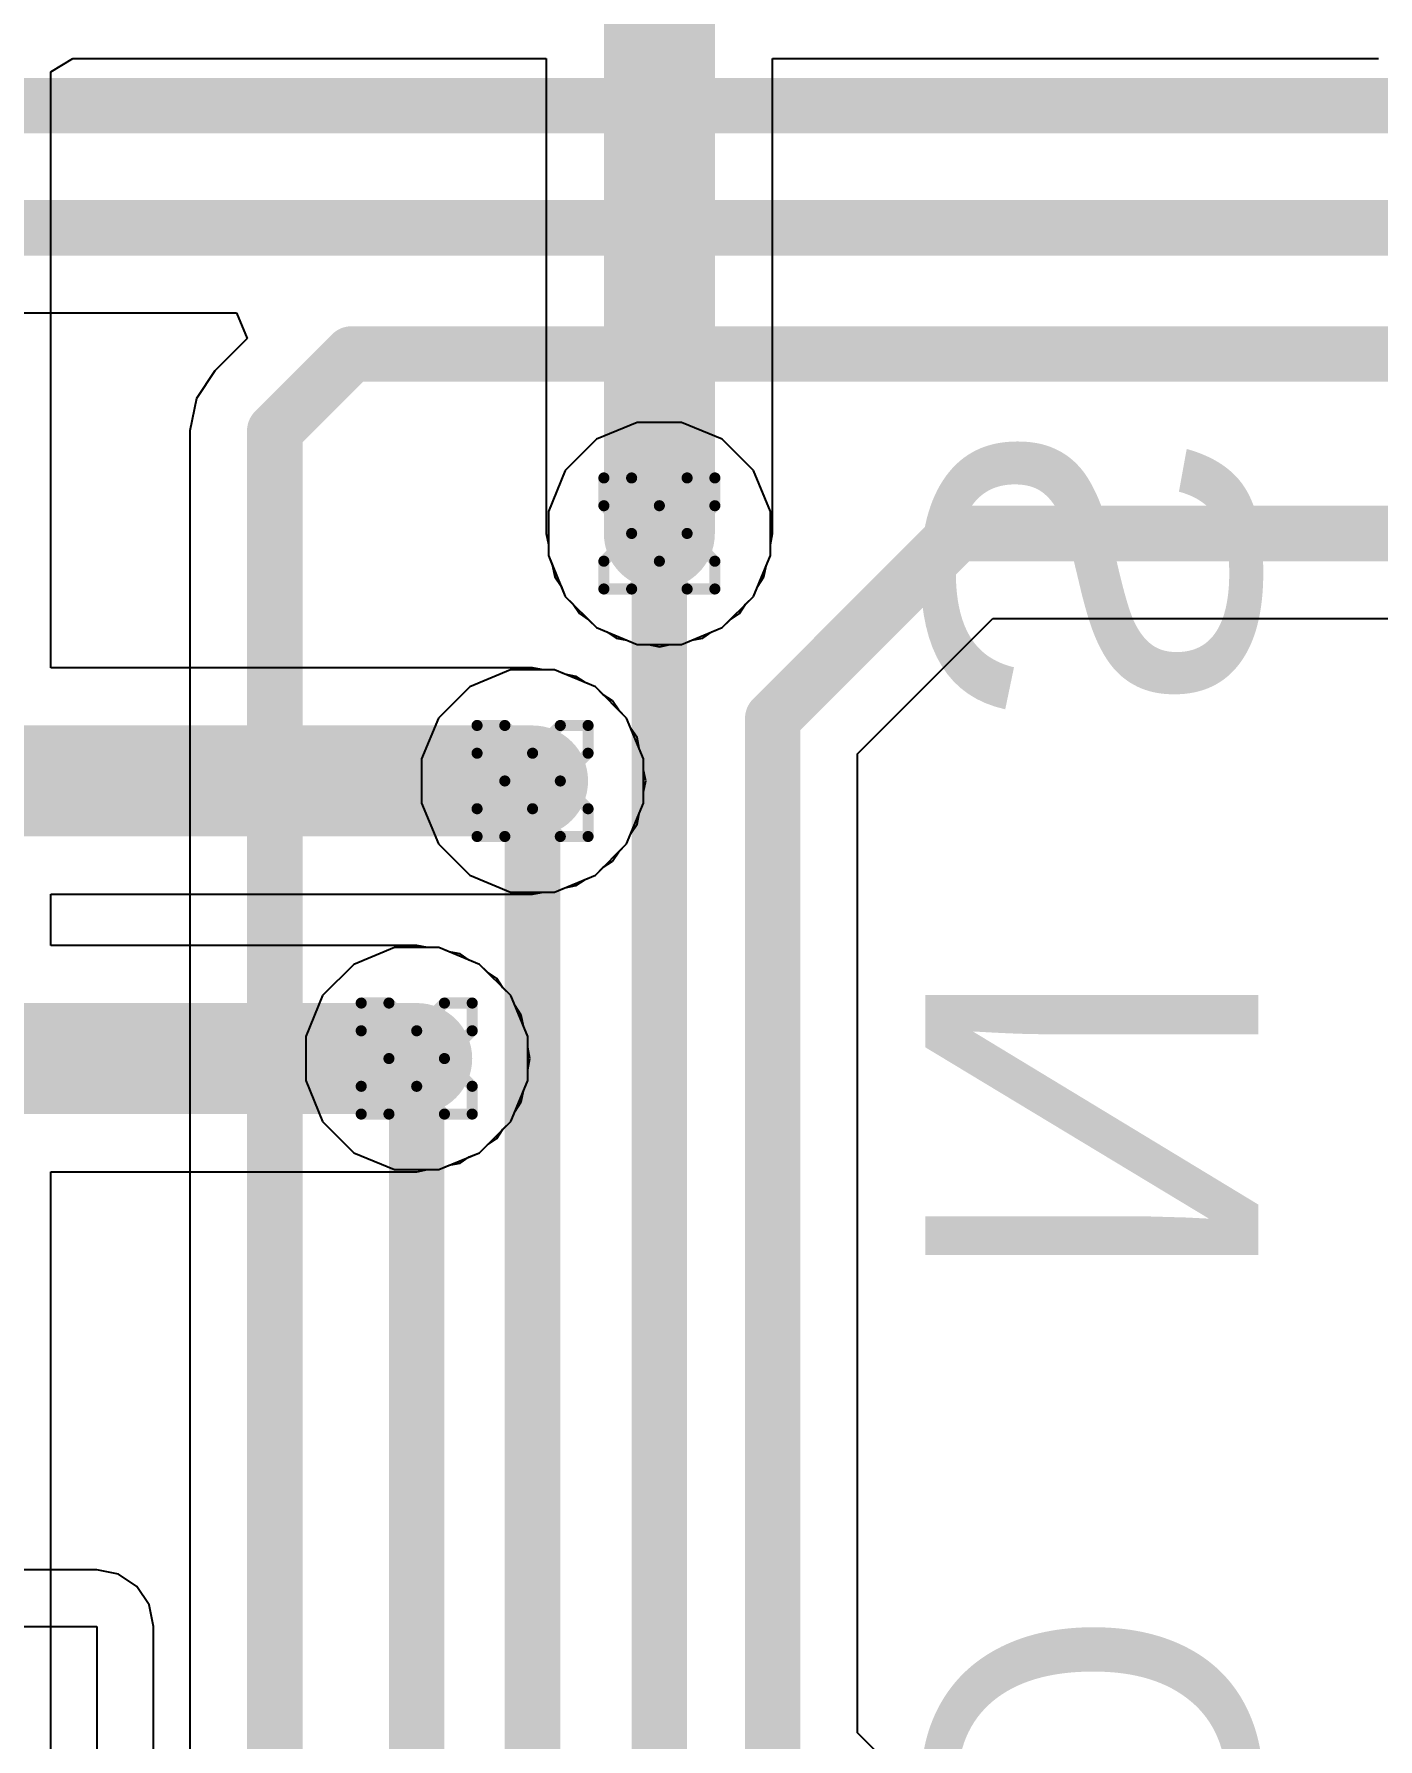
# Model space of a CAD drawing. Header units: inches. Extents: x -13 to 356, y -4 to 120.
# Drawn here: x 14.16 to 20.31, y 28.14 to 35.94 of the extents above; entities that cross this region are included whole.
import ezdxf

# ---------------------------------------------------------------- set-up
doc = ezdxf.new("R2010")
doc.units = ezdxf.units.IN
for name, color, linetype in [('Bottom Layer', 5, 'Continuous'), ('Bottom Overlay', 54, 'Continuous'), ('Drill Drawing', 1, 'Continuous'), ('GND', 16, 'Continuous'), ('POWER', 76, 'Continuous'), ('Top Layer', 1, 'Continuous'), ('Via Holes', 16, 'Continuous')]:
    doc.layers.add(name, color=color, linetype=linetype)
doc.styles.add('Arial', font='', dxfattribs={"height": 0.2})
doc.styles.get('Arial').set_extended_font_data('Arial')

msp = doc.modelspace()

# ---------------------------------------------------------------- hatches: boundary and pattern name
at = {"layer": 'Bottom Layer'}
h = msp.add_hatch(color=5, dxfattribs=at)
edge = h.paths.add_edge_path()
edge.add_arc((17.018, 33.6595), 0.254, 0, 360)
h = msp.add_hatch(color=5, dxfattribs=at)
edge = h.paths.add_edge_path()
edge.add_arc((16.4376, 32.527), 0.254, 0, 360)
h = msp.add_hatch(color=5, dxfattribs=at)
edge = h.paths.add_edge_path()
edge.add_arc((15.9072, 31.257), 0.254, 0, 360)
at = {"layer": 'GND'}
h = msp.add_hatch(color=16, dxfattribs=at)
edge = h.paths.add_edge_path()
edge.add_arc((17.018, 33.6595), 0.254, 0, 360)
h = msp.add_hatch(color=16, dxfattribs=at)
edge = h.paths.add_edge_path()
edge.add_arc((16.4376, 32.527), 0.254, 0, 360)
h = msp.add_hatch(color=16, dxfattribs=at)
edge = h.paths.add_edge_path()
edge.add_arc((15.9072, 31.257), 0.254, 0, 360)
at = {"layer": 'POWER'}
h = msp.add_hatch(color=76, dxfattribs=at)
edge = h.paths.add_edge_path()
edge.add_arc((17.018, 33.6595), 0.254, 0, 360)
h = msp.add_hatch(color=76, dxfattribs=at)
edge = h.paths.add_edge_path()
edge.add_arc((16.4376, 32.527), 0.254, 0, 360)
h = msp.add_hatch(color=76, dxfattribs=at)
edge = h.paths.add_edge_path()
edge.add_arc((15.9072, 31.257), 0.254, 0, 360)
at = {"layer": 'Top Layer'}
h = msp.add_hatch(color=1, dxfattribs=at)
edge = h.paths.add_edge_path()
edge.add_arc((17.018, 33.6595), 0.254, 0, 360)
h = msp.add_hatch(color=1, dxfattribs=at)
edge = h.paths.add_edge_path()
edge.add_arc((16.4376, 32.527), 0.254, 0, 360)
h = msp.add_hatch(color=1, dxfattribs=at)
edge = h.paths.add_edge_path()
edge.add_arc((15.9072, 31.257), 0.254, 0, 360)
at = {"layer": 'Via Holes'}
h = msp.add_hatch(color=7, dxfattribs=at)
edge = h.paths.add_edge_path()
edge.add_arc((17.018, 33.6595), 0.127, 0, 360)
h = msp.add_hatch(color=7, dxfattribs=at)
edge = h.paths.add_edge_path()
edge.add_arc((16.4376, 32.527), 0.127, 0, 360)
h = msp.add_hatch(color=7, dxfattribs=at)
edge = h.paths.add_edge_path()
edge.add_arc((15.9072, 31.257), 0.127, 0, 360)

# ---------------------------------------------------------------- linework, layer by layer
at = {"layer": 'Bottom Layer'}
for p, q in [((12.7105, 34.6695), (15.083, 34.6695)), ((15.083, 34.6695), (15.1316, 34.5521)), ((15.1316, 34.5521), (14.9828, 34.4033)), ((14.9828, 34.4033), (14.8986, 34.2773)), ((14.8986, 34.2773), (14.869, 34.1286)), ((14.869, 34.1286), (14.869, 27.7034)), ((17.9254, 32.6518), (18.5446, 33.271)), ((18.5446, 33.271), (23.038, 33.271)), ((17.9254, 28.1712), (17.9254, 32.6518)), ((18.3462, 27.7504), (17.9254, 28.1712))]:
    msp.add_line(p, q, dxfattribs=at)
at = {"layer": 'Bottom Layer', "const_width": 0.254}
for points in [[(11.2074, 35.6171), (22.098, 35.6171)], [(12.5496, 35.0579), (20.8367, 35.0579)], [(15.2575, 34.1286), (15.6096, 34.4808)], [(15.6096, 34.4808), (27.9817, 34.4808)], [(15.2575, 27.7034), (15.2575, 34.1286)], [(17.018, 27.8826), (17.018, 33.6595)], [(17.5369, 32.8127), (18.3837, 33.6595)], [(18.3837, 33.6595), (23.368, 33.6595)], [(17.5369, 28.0103), (17.5369, 32.8127)], [(16.4376, 27.8165), (16.4376, 32.527)], [(15.9072, 27.7002), (15.9072, 31.257)]]:
    msp.add_lwpolyline(points, dxfattribs=at)
at = {"layer": 'Bottom Layer', "const_width": 0.127}
for points in [[(15.5461, 34.4808, 1), (15.6731, 34.4808, 1)], [(15.5461, 34.4808, 1), (15.6731, 34.4808, 1)], [(15.194, 34.1286, 1), (15.321, 34.1286, 1)], [(15.194, 34.1286, 1), (15.321, 34.1286, 1)], [(16.9545, 33.6595, 1), (17.0815, 33.6595, 1)], [(18.3202, 33.6595, 1), (18.4472, 33.6595, 1)], [(18.3202, 33.6595, 1), (18.4472, 33.6595, 1)], [(17.4734, 32.8127, 1), (17.6004, 32.8127, 1)], [(17.4734, 32.8127, 1), (17.6004, 32.8127, 1)], [(16.3741, 32.527, 1), (16.5011, 32.527, 1)], [(15.8437, 31.257, 1), (15.9707, 31.257, 1)]]:
    msp.add_lwpolyline(points, format="xyb", close=True, dxfattribs=at)
at = {"layer": 'Drill Drawing', "const_width": 0.0508}
for points in [[(16.764, 33.7865), (16.764, 33.9135)], [(16.764, 33.9135), (16.891, 33.9135)], [(16.891, 33.9135), (17.018, 33.7865)], [(17.018, 33.7865), (17.145, 33.9135)], [(17.145, 33.9135), (17.272, 33.9135)], [(17.272, 33.7865), (17.272, 33.9135)], [(16.764, 33.7865), (16.891, 33.6595)], [(17.145, 33.6595), (17.272, 33.7865)], [(16.764, 33.5325), (16.891, 33.6595)], [(17.145, 33.6595), (17.272, 33.5325)], [(16.764, 33.4055), (16.764, 33.5325)], [(16.891, 33.4055), (17.018, 33.5325)], [(17.018, 33.5325), (17.145, 33.4055)], [(17.272, 33.4055), (17.272, 33.5325)], [(16.764, 33.4055), (16.891, 33.4055)], [(17.145, 33.4055), (17.272, 33.4055)], [(16.1836, 32.654), (16.1836, 32.781)], [(16.1836, 32.781), (16.3106, 32.781)], [(16.3106, 32.781), (16.4376, 32.654)], [(16.4376, 32.654), (16.5646, 32.781)], [(16.5646, 32.781), (16.6916, 32.781)], [(16.6916, 32.654), (16.6916, 32.781)], [(16.1836, 32.654), (16.3106, 32.527)], [(16.5646, 32.527), (16.6916, 32.654)], [(16.1836, 32.4), (16.3106, 32.527)], [(16.5646, 32.527), (16.6916, 32.4)], [(16.1836, 32.273), (16.1836, 32.4)], [(16.3106, 32.273), (16.4376, 32.4)], [(16.4376, 32.4), (16.5646, 32.273)], [(16.6916, 32.273), (16.6916, 32.4)], [(16.1836, 32.273), (16.3106, 32.273)], [(16.5646, 32.273), (16.6916, 32.273)], [(15.6532, 31.384), (15.6532, 31.511)], [(15.6532, 31.511), (15.7802, 31.511)], [(15.7802, 31.511), (15.9072, 31.384)], [(15.9072, 31.384), (16.0342, 31.511)], [(16.0342, 31.511), (16.1612, 31.511)], [(16.1612, 31.384), (16.1612, 31.511)], [(15.6532, 31.384), (15.7802, 31.257)], [(16.0342, 31.257), (16.1612, 31.384)], [(15.6532, 31.13), (15.7802, 31.257)], [(16.0342, 31.257), (16.1612, 31.13)], [(15.6532, 31.003), (15.6532, 31.13)], [(15.7802, 31.003), (15.9072, 31.13)], [(15.9072, 31.13), (16.0342, 31.003)], [(16.1612, 31.003), (16.1612, 31.13)], [(15.6532, 31.003), (15.7802, 31.003)], [(16.0342, 31.003), (16.1612, 31.003)]]:
    msp.add_lwpolyline(points, dxfattribs=at)
at = {"layer": 'Drill Drawing', "const_width": 0.0254}
for points in [[(16.7513, 33.9135, 1), (16.7767, 33.9135, 1)], [(16.7513, 33.9135, 1), (16.7767, 33.9135, 1)], [(16.8783, 33.9135, 1), (16.9037, 33.9135, 1)], [(16.8783, 33.9135, 1), (16.9037, 33.9135, 1)], [(17.1323, 33.9135, 1), (17.1577, 33.9135, 1)], [(17.1323, 33.9135, 1), (17.1577, 33.9135, 1)], [(17.2593, 33.9135, 1), (17.2847, 33.9135, 1)], [(17.2593, 33.9135, 1), (17.2847, 33.9135, 1)], [(16.7513, 33.7865, 1), (16.7767, 33.7865, 1)], [(16.7513, 33.7865, 1), (16.7767, 33.7865, 1)], [(17.0053, 33.7865, 1), (17.0307, 33.7865, 1)], [(17.0053, 33.7865, 1), (17.0307, 33.7865, 1)], [(17.2593, 33.7865, 1), (17.2847, 33.7865, 1)], [(17.2593, 33.7865, 1), (17.2847, 33.7865, 1)], [(16.8783, 33.6595, 1), (16.9037, 33.6595, 1)], [(16.8783, 33.6595, 1), (16.9037, 33.6595, 1)], [(17.1323, 33.6595, 1), (17.1577, 33.6595, 1)], [(17.1323, 33.6595, 1), (17.1577, 33.6595, 1)], [(16.7513, 33.5325, 1), (16.7767, 33.5325, 1)], [(16.7513, 33.5325, 1), (16.7767, 33.5325, 1)], [(17.0053, 33.5325, 1), (17.0307, 33.5325, 1)], [(17.0053, 33.5325, 1), (17.0307, 33.5325, 1)], [(17.2593, 33.5325, 1), (17.2847, 33.5325, 1)], [(17.2593, 33.5325, 1), (17.2847, 33.5325, 1)], [(16.7513, 33.4055, 1), (16.7767, 33.4055, 1)], [(16.7513, 33.4055, 1), (16.7767, 33.4055, 1)], [(16.8783, 33.4055, 1), (16.9037, 33.4055, 1)], [(16.8783, 33.4055, 1), (16.9037, 33.4055, 1)], [(17.1323, 33.4055, 1), (17.1577, 33.4055, 1)], [(17.1323, 33.4055, 1), (17.1577, 33.4055, 1)], [(17.2593, 33.4055, 1), (17.2847, 33.4055, 1)], [(17.2593, 33.4055, 1), (17.2847, 33.4055, 1)], [(16.1709, 32.781, 1), (16.1963, 32.781, 1)], [(16.1709, 32.781, 1), (16.1963, 32.781, 1)], [(16.2979, 32.781, 1), (16.3233, 32.781, 1)], [(16.2979, 32.781, 1), (16.3233, 32.781, 1)], [(16.5519, 32.781, 1), (16.5773, 32.781, 1)], [(16.5519, 32.781, 1), (16.5773, 32.781, 1)], [(16.6789, 32.781, 1), (16.7043, 32.781, 1)], [(16.6789, 32.781, 1), (16.7043, 32.781, 1)], [(16.1709, 32.654, 1), (16.1963, 32.654, 1)], [(16.1709, 32.654, 1), (16.1963, 32.654, 1)], [(16.4249, 32.654, 1), (16.4503, 32.654, 1)], [(16.4249, 32.654, 1), (16.4503, 32.654, 1)], [(16.6789, 32.654, 1), (16.7043, 32.654, 1)], [(16.6789, 32.654, 1), (16.7043, 32.654, 1)], [(16.2979, 32.527, 1), (16.3233, 32.527, 1)], [(16.2979, 32.527, 1), (16.3233, 32.527, 1)], [(16.5519, 32.527, 1), (16.5773, 32.527, 1)], [(16.5519, 32.527, 1), (16.5773, 32.527, 1)], [(16.1709, 32.4, 1), (16.1963, 32.4, 1)], [(16.1709, 32.4, 1), (16.1963, 32.4, 1)], [(16.4249, 32.4, 1), (16.4503, 32.4, 1)], [(16.4249, 32.4, 1), (16.4503, 32.4, 1)], [(16.6789, 32.4, 1), (16.7043, 32.4, 1)], [(16.6789, 32.4, 1), (16.7043, 32.4, 1)], [(16.1709, 32.273, 1), (16.1963, 32.273, 1)], [(16.1709, 32.273, 1), (16.1963, 32.273, 1)], [(16.2979, 32.273, 1), (16.3233, 32.273, 1)], [(16.2979, 32.273, 1), (16.3233, 32.273, 1)], [(16.5519, 32.273, 1), (16.5773, 32.273, 1)], [(16.5519, 32.273, 1), (16.5773, 32.273, 1)], [(16.6789, 32.273, 1), (16.7043, 32.273, 1)], [(16.6789, 32.273, 1), (16.7043, 32.273, 1)], [(15.6405, 31.511, 1), (15.6659, 31.511, 1)], [(15.6405, 31.511, 1), (15.6659, 31.511, 1)], [(15.7675, 31.511, 1), (15.7929, 31.511, 1)], [(15.7675, 31.511, 1), (15.7929, 31.511, 1)], [(16.0215, 31.511, 1), (16.0469, 31.511, 1)], [(16.0215, 31.511, 1), (16.0469, 31.511, 1)], [(16.1485, 31.511, 1), (16.1739, 31.511, 1)], [(16.1485, 31.511, 1), (16.1739, 31.511, 1)], [(15.6405, 31.384, 1), (15.6659, 31.384, 1)], [(15.6405, 31.384, 1), (15.6659, 31.384, 1)], [(15.8945, 31.384, 1), (15.9199, 31.384, 1)], [(15.8945, 31.384, 1), (15.9199, 31.384, 1)], [(16.1485, 31.384, 1), (16.1739, 31.384, 1)], [(16.1485, 31.384, 1), (16.1739, 31.384, 1)], [(15.7675, 31.257, 1), (15.7929, 31.257, 1)], [(15.7675, 31.257, 1), (15.7929, 31.257, 1)], [(16.0215, 31.257, 1), (16.0469, 31.257, 1)], [(16.0215, 31.257, 1), (16.0469, 31.257, 1)], [(15.6405, 31.13, 1), (15.6659, 31.13, 1)], [(15.6405, 31.13, 1), (15.6659, 31.13, 1)], [(15.8945, 31.13, 1), (15.9199, 31.13, 1)], [(15.8945, 31.13, 1), (15.9199, 31.13, 1)], [(16.1485, 31.13, 1), (16.1739, 31.13, 1)], [(16.1485, 31.13, 1), (16.1739, 31.13, 1)], [(15.6405, 31.003, 1), (15.6659, 31.003, 1)], [(15.6405, 31.003, 1), (15.6659, 31.003, 1)], [(15.7675, 31.003, 1), (15.7929, 31.003, 1)], [(15.7675, 31.003, 1), (15.7929, 31.003, 1)], [(16.0215, 31.003, 1), (16.0469, 31.003, 1)], [(16.0215, 31.003, 1), (16.0469, 31.003, 1)], [(16.1485, 31.003, 1), (16.1739, 31.003, 1)], [(16.1485, 31.003, 1), (16.1739, 31.003, 1)]]:
    msp.add_lwpolyline(points, format="xyb", close=True, dxfattribs=at)
at = {"layer": 'GND'}
for p, q in [((16.917, 34.1675), (16.7302, 34.0902)), ((17.119, 34.1675), (16.917, 34.1675)), ((17.3058, 34.0902), (17.119, 34.1675)), ((16.7302, 34.0902), (16.5873, 33.9472)), ((17.4487, 33.9472), (17.3058, 34.0902)), ((16.5873, 33.9472), (16.51, 33.7605)), ((17.526, 33.7605), (17.4487, 33.9472)), ((16.51, 33.7605), (16.51, 33.5584)), ((17.526, 33.5584), (17.526, 33.7605)), ((16.51, 33.5584), (16.5873, 33.3717)), ((17.4487, 33.3717), (17.526, 33.5584)), ((16.5873, 33.3717), (16.7302, 33.2288)), ((17.3058, 33.2288), (17.4487, 33.3717)), ((16.7302, 33.2288), (16.917, 33.1515)), ((17.119, 33.1515), (17.3058, 33.2288)), ((16.917, 33.1515), (17.119, 33.1515)), ((16.3365, 33.035), (16.1498, 32.9577)), ((16.5386, 33.035), (16.3365, 33.035)), ((16.7253, 32.9577), (16.5386, 33.035)), ((16.1498, 32.9577), (16.0069, 32.8148)), ((16.8682, 32.8148), (16.7253, 32.9577)), ((16.0069, 32.8148), (15.9296, 32.628)), ((16.9456, 32.628), (16.8682, 32.8148)), ((15.9296, 32.628), (15.9296, 32.426)), ((16.9456, 32.426), (16.9456, 32.628)), ((15.9296, 32.426), (16.0069, 32.2392)), ((16.8682, 32.2392), (16.9456, 32.426)), ((16.0069, 32.2392), (16.1498, 32.0963)), ((16.7253, 32.0963), (16.8682, 32.2392)), ((16.1498, 32.0963), (16.3365, 32.019)), ((16.5386, 32.019), (16.7253, 32.0963)), ((16.3365, 32.019), (16.5386, 32.019)), ((15.8062, 31.765), (15.6195, 31.6877)), ((16.0083, 31.765), (15.8062, 31.765)), ((16.195, 31.6877), (16.0083, 31.765)), ((15.6195, 31.6877), (15.4766, 31.5448)), ((16.3379, 31.5448), (16.195, 31.6877)), ((15.4766, 31.5448), (15.3992, 31.358)), ((16.4152, 31.358), (16.3379, 31.5448)), ((15.3992, 31.358), (15.3992, 31.156)), ((16.4152, 31.156), (16.4152, 31.358)), ((15.3992, 31.156), (15.4766, 30.9692)), ((16.3379, 30.9692), (16.4152, 31.156)), ((15.4766, 30.9692), (15.6195, 30.8263)), ((16.195, 30.8263), (16.3379, 30.9692)), ((15.6195, 30.8263), (15.8062, 30.749)), ((16.0083, 30.749), (16.195, 30.8263)), ((15.8062, 30.749), (16.0083, 30.749))]:
    msp.add_line(p, q, dxfattribs=at)
at = {"layer": 'POWER'}
for p, q in [((16.917, 34.1675), (16.7302, 34.0902)), ((17.119, 34.1675), (16.917, 34.1675)), ((17.3058, 34.0902), (17.119, 34.1675)), ((16.7302, 34.0902), (16.5873, 33.9472)), ((17.4487, 33.9472), (17.3058, 34.0902)), ((16.5873, 33.9472), (16.51, 33.7605)), ((17.526, 33.7605), (17.4487, 33.9472)), ((16.51, 33.7605), (16.51, 33.5584)), ((17.526, 33.5584), (17.526, 33.7605)), ((16.51, 33.5584), (16.5873, 33.3717)), ((17.4487, 33.3717), (17.526, 33.5584)), ((16.5873, 33.3717), (16.7302, 33.2288)), ((17.3058, 33.2288), (17.4487, 33.3717)), ((16.7302, 33.2288), (16.917, 33.1515)), ((17.119, 33.1515), (17.3058, 33.2288)), ((16.917, 33.1515), (17.119, 33.1515)), ((16.3365, 33.035), (16.1498, 32.9577)), ((16.5386, 33.035), (16.3365, 33.035)), ((16.7253, 32.9577), (16.5386, 33.035)), ((16.1498, 32.9577), (16.0069, 32.8148)), ((16.8682, 32.8148), (16.7253, 32.9577)), ((16.0069, 32.8148), (15.9296, 32.628)), ((16.9456, 32.628), (16.8682, 32.8148)), ((15.9296, 32.628), (15.9296, 32.426)), ((16.9456, 32.426), (16.9456, 32.628)), ((15.9296, 32.426), (16.0069, 32.2392)), ((16.8682, 32.2392), (16.9456, 32.426)), ((16.0069, 32.2392), (16.1498, 32.0963)), ((16.7253, 32.0963), (16.8682, 32.2392)), ((16.1498, 32.0963), (16.3365, 32.019)), ((16.5386, 32.019), (16.7253, 32.0963)), ((16.3365, 32.019), (16.5386, 32.019)), ((15.8062, 31.765), (15.6195, 31.6877)), ((16.0083, 31.765), (15.8062, 31.765)), ((16.195, 31.6877), (16.0083, 31.765)), ((15.6195, 31.6877), (15.4766, 31.5448)), ((16.3379, 31.5448), (16.195, 31.6877)), ((15.4766, 31.5448), (15.3992, 31.358)), ((16.4152, 31.358), (16.3379, 31.5448)), ((15.3992, 31.358), (15.3992, 31.156)), ((16.4152, 31.156), (16.4152, 31.358)), ((15.3992, 31.156), (15.4766, 30.9692)), ((16.3379, 30.9692), (16.4152, 31.156)), ((15.4766, 30.9692), (15.6195, 30.8263)), ((16.195, 30.8263), (16.3379, 30.9692)), ((15.6195, 30.8263), (15.8062, 30.749)), ((16.0083, 30.749), (16.195, 30.8263)), ((15.8062, 30.749), (16.0083, 30.749)), ((14.443, 28.918), (12.5238, 28.918)), ((14.5421, 28.8983), (14.443, 28.918)), ((14.6261, 28.8421), (14.5421, 28.8983)), ((14.6823, 28.7581), (14.6261, 28.8421)), ((14.702, 28.659), (14.6823, 28.7581)), ((12.5238, 28.659), (14.443, 28.659)), ((14.443, 28.659), (14.443, 10.42)), ((14.702, 10.42), (14.702, 28.659))]:
    msp.add_line(p, q, dxfattribs=at)
at = {"layer": 'Top Layer'}
for p, q in [((14.232, 35.771), (14.3333, 35.833)), ((14.3333, 35.833), (16.5, 35.833)), ((16.5, 35.833), (16.5, 33.6595)), ((17.536, 33.6595), (17.536, 35.833)), ((17.536, 35.833), (20.31, 35.833)), ((14.232, 35.706), (14.232, 35.771)), ((14.232, 34.363), (14.232, 35.706)), ((14.232, 33.045), (14.232, 34.363)), ((16.5, 33.6595), (16.51, 33.6095)), ((17.526, 33.6095), (17.536, 33.6595)), ((16.51, 33.6095), (16.51, 33.5584)), ((16.51, 33.5584), (16.5295, 33.5113)), ((17.5065, 33.5113), (17.526, 33.5584)), ((17.526, 33.5584), (17.526, 33.6095)), ((16.5295, 33.5113), (16.5395, 33.4613)), ((17.4965, 33.4613), (17.5065, 33.5113)), ((16.5395, 33.4613), (16.5678, 33.4189)), ((16.5678, 33.4189), (16.5873, 33.3717)), ((17.4487, 33.3717), (17.4682, 33.4189)), ((17.4682, 33.4189), (17.4965, 33.4613)), ((16.5873, 33.3717), (16.6234, 33.3357)), ((16.6234, 33.3357), (16.6518, 33.2932)), ((17.3842, 33.2932), (17.4126, 33.3357)), ((17.4126, 33.3357), (17.4487, 33.3717)), ((16.6518, 33.2932), (16.6942, 33.2649)), ((16.6942, 33.2649), (16.7302, 33.2288)), ((16.7302, 33.2288), (16.7774, 33.2093)), ((17.2586, 33.2093), (17.3058, 33.2288)), ((17.3058, 33.2288), (17.3418, 33.2649)), ((17.3418, 33.2649), (17.3842, 33.2932)), ((16.7774, 33.2093), (16.8198, 33.181)), ((16.8198, 33.181), (16.8698, 33.171)), ((16.8698, 33.171), (16.917, 33.1515)), ((16.917, 33.1515), (16.968, 33.1515)), ((16.968, 33.1515), (17.018, 33.1415)), ((17.018, 33.1415), (17.068, 33.1515)), ((17.068, 33.1515), (17.119, 33.1515)), ((17.119, 33.1515), (17.1662, 33.171)), ((17.1662, 33.171), (17.2162, 33.181)), ((17.2162, 33.181), (17.2586, 33.2093)), ((16.4376, 33.045), (14.232, 33.045)), ((16.4876, 33.035), (16.4376, 33.045)), ((16.5386, 33.035), (16.4876, 33.035)), ((16.5857, 33.0155), (16.5386, 33.035)), ((16.6358, 33.0055), (16.5857, 33.0155)), ((16.6782, 32.9772), (16.6358, 33.0055)), ((16.7253, 32.9577), (16.6782, 32.9772)), ((16.7614, 32.9216), (16.7253, 32.9577)), ((16.8038, 32.8932), (16.7614, 32.9216)), ((16.8322, 32.8508), (16.8038, 32.8932)), ((16.8682, 32.8148), (16.8322, 32.8508)), ((16.8877, 32.7676), (16.8682, 32.8148)), ((16.9161, 32.7252), (16.8877, 32.7676)), ((16.926, 32.6752), (16.9161, 32.7252)), ((16.9456, 32.628), (16.926, 32.6752)), ((16.9456, 32.577), (16.9456, 32.628)), ((16.9555, 32.527), (16.9456, 32.577)), ((16.9456, 32.477), (16.9555, 32.527)), ((16.9456, 32.426), (16.9456, 32.477)), ((16.9161, 32.3288), (16.926, 32.3788)), ((16.926, 32.3788), (16.9456, 32.426)), ((16.8877, 32.2864), (16.9161, 32.3288)), ((16.8322, 32.2032), (16.8682, 32.2392)), ((16.8682, 32.2392), (16.8877, 32.2864)), ((16.7614, 32.1324), (16.8038, 32.1608)), ((16.8038, 32.1608), (16.8322, 32.2032)), ((16.6358, 32.0485), (16.6782, 32.0768)), ((16.6782, 32.0768), (16.7253, 32.0963)), ((16.7253, 32.0963), (16.7614, 32.1324)), ((14.232, 31.775), (14.232, 32.009)), ((14.232, 32.009), (16.4376, 32.009)), ((16.4376, 32.009), (16.4876, 32.019)), ((16.4876, 32.019), (16.5386, 32.019)), ((16.5386, 32.019), (16.5857, 32.0385)), ((16.5857, 32.0385), (16.6358, 32.0485)), ((15.9072, 31.775), (14.232, 31.775)), ((15.9573, 31.765), (15.9072, 31.775)), ((16.0083, 31.765), (15.9573, 31.765)), ((16.0554, 31.7455), (16.0083, 31.765)), ((16.1054, 31.7355), (16.0554, 31.7455)), ((16.1478, 31.7072), (16.1054, 31.7355)), ((16.195, 31.6877), (16.1478, 31.7072)), ((16.2311, 31.6516), (16.195, 31.6877)), ((16.2735, 31.6232), (16.2311, 31.6516)), ((16.3018, 31.5808), (16.2735, 31.6232)), ((16.3379, 31.5448), (16.3018, 31.5808)), ((16.3574, 31.4976), (16.3379, 31.5448)), ((16.3857, 31.4552), (16.3574, 31.4976)), ((16.3957, 31.4052), (16.3857, 31.4552)), ((16.4152, 31.358), (16.3957, 31.4052)), ((16.4152, 31.307), (16.4152, 31.358)), ((16.4252, 31.257), (16.4152, 31.307)), ((16.4152, 31.207), (16.4252, 31.257)), ((16.4152, 31.156), (16.4152, 31.207)), ((16.3957, 31.1088), (16.4152, 31.156)), ((16.3574, 31.0164), (16.3857, 31.0588)), ((16.3857, 31.0588), (16.3957, 31.1088)), ((16.3018, 30.9332), (16.3379, 30.9692)), ((16.3379, 30.9692), (16.3574, 31.0164)), ((16.2311, 30.8624), (16.2735, 30.8908)), ((16.2735, 30.8908), (16.3018, 30.9332)), ((16.1478, 30.8068), (16.195, 30.8263)), ((16.195, 30.8263), (16.2311, 30.8624)), ((14.232, 29.283), (14.232, 30.739)), ((14.232, 30.739), (15.9072, 30.739)), ((15.9072, 30.739), (15.9573, 30.749)), ((15.9573, 30.749), (16.0083, 30.749)), ((16.0083, 30.749), (16.0554, 30.7685)), ((16.0554, 30.7685), (16.1054, 30.7785)), ((16.1054, 30.7785), (16.1478, 30.8068)), ((14.232, 28.013), (14.232, 29.283))]:
    msp.add_line(p, q, dxfattribs=at)
at = {"layer": 'Top Layer', "const_width": 0.508}
for points in [[(17.018, 33.6595), (17.018, 36.837)], [(13.228, 32.527), (16.4376, 32.527)], [(13.228, 31.257), (15.9072, 31.257)]]:
    msp.add_lwpolyline(points, dxfattribs=at)
at = {"layer": 'Top Layer', "const_width": 0.254}
for points in [[(16.891, 33.6595, 1), (17.145, 33.6595, 1)], [(16.3106, 32.527, 1), (16.5646, 32.527, 1)], [(15.7802, 31.257, 1), (16.0342, 31.257, 1)]]:
    msp.add_lwpolyline(points, format="xyb", close=True, dxfattribs=at)

# ---------------------------------------------------------------- texts
at = {"layer": 'Bottom Overlay', "style": 'Arial', "text_generation_flag": 2}
for s, p in [('S', (18.2356, 32.7582)), ('N', (18.2356, 30.1836)), ('O', (18.2356, 27.1011))]:
    msp.add_text(s, height=1.524, rotation=270, dxfattribs=at).set_placement(p)

doc.saveas('drawing.dxf')
